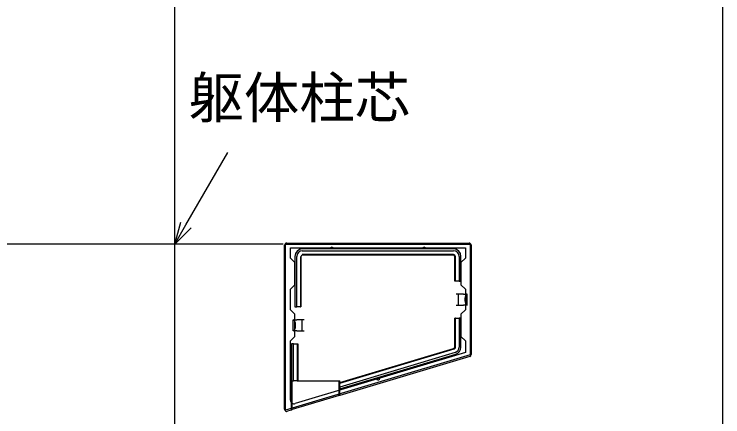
# Model space of a CAD drawing. Units: millimetres, scale not verified. Extents: x -875 to 875, y -1300 to 1292.
# Drawn here: x 683 to 875, y 479 to 588.1 of the extents above; entities that cross this region are included whole.
import ezdxf
from ezdxf.enums import TextEntityAlignment as Align

# ---------------------------------------------------------------- set-up
doc = ezdxf.new("R2010")
doc.units = ezdxf.units.MM
doc.header["$LTSCALE"] = 8
for name, color, linetype in [('0-2_YKK_11', 7, 'Continuous'), ('0-5_YKK_13', 4, 'Continuous'), ('0-7_YKK_D', 6, 'Continuous'), ('0-8_YKK_ZWAK', 7, 'Continuous'), ('0-9_YSS_K', 3, 'Continuous')]:
    doc.layers.add(name, color=color, linetype=linetype)
doc.styles.add('ＭＳ ゴシック', font='')
doc.styles.get('ＭＳ ゴシック').set_extended_font_data('MS Gothic')

msp = doc.modelspace()

# ---------------------------------------------------------------- linework, layer by layer
at = {"layer": '0-2_YKK_11'}
msp.add_line((805.258, 496.453), (759.145, 482.619), dxfattribs=at)
msp.add_lwpolyline([(806.558, 495.799), (756.558, 480.799), (756.558, 525.799), (806.558, 525.799)], close=True, dxfattribs=at)
msp.add_lwpolyline([(757.858, 483.577), (757.858, 499.599), (759.058, 500.799), (759.058, 506.799), (757.858, 507.999), (757.858, 513.599), (759.058, 514.799), (759.058, 520.799), (757.858, 521.999), (757.858, 524.799), (805.258, 524.799), (805.258, 521.999), (804.058, 520.799), (804.058, 514.799), (805.258, 513.599), (805.258, 507.999), (804.058, 506.799), (804.058, 500.799), (805.258, 499.599), (805.258, 496.453)], dxfattribs=at)
msp.add_arc((758.858, 483.577), 1, 180.00001, 286.69925, dxfattribs=at)
at = {"layer": '0-5_YKK_13'}
for p, q in [((756.856, 526.099), (806.259, 526.099)), ((756.258, 481.104), (756.258, 525.5)), ((769.058, 524.499), (761.058, 524.499)), ((806.858, 525.5), (806.858, 495.944)), ((759.558, 508.799), (759.558, 522.499)), ((760.558, 522.499), (760.558, 508.799)), ((760.715, 522.342), (760.715, 508.799)), ((761.058, 523.999), (802.058, 523.999)), ((802.058, 522.999), (761.058, 522.999)), ((801.901, 522.842), (761.215, 522.842)), ((802.4, 515.799), (802.4, 522.342)), ((802.558, 515.799), (802.558, 522.499)), ((803.558, 522.499), (803.558, 515.799)), ((804.058, 515.799), (804.058, 522.499)), ((802.558, 515.799), (802.4, 515.799)), ((803.558, 515.799), (802.558, 515.799)), ((803.558, 515.799), (804.058, 515.799)), ((803.258, 512.299), (802.758, 512.299)), ((804.758, 512.299), (805.758, 512.299)), ((805.758, 509.299), (805.758, 512.299)), ((760.558, 508.799), (759.558, 508.799)), ((760.558, 508.799), (760.715, 508.799)), ((802.758, 509.299), (803.258, 509.299)), ((805.758, 509.299), (804.758, 509.299)), ((758.558, 505.299), (759.558, 505.299)), ((758.558, 502.299), (758.558, 505.299)), ((761.058, 505.299), (759.558, 505.299)), ((761.058, 503.799), (761.058, 505.299)), ((761.558, 505.299), (761.058, 505.299)), ((802.4, 498.037), (802.4, 505.799)), ((802.558, 505.799), (803.558, 505.799)), ((803.558, 505.799), (803.558, 497.92)), ((761.058, 502.299), (761.058, 503.799)), ((759.558, 502.299), (758.558, 502.299)), ((759.558, 502.299), (761.058, 502.299)), ((761.058, 502.299), (761.558, 502.299)), ((758.658, 498.799), (758.158, 498.799)), ((759.658, 498.799), (759.658, 488.799)), ((759.658, 498.799), (759.815, 498.799)), ((759.815, 498.799), (759.815, 488.799)), ((771.258, 488.31), (802.044, 497.558)), ((771.258, 488.146), (802.201, 497.441)), ((802.489, 496.484), (771.258, 487.102)), ((806.431, 495.371), (771.258, 484.805)), ((758.158, 488.799), (758.658, 488.799)), ((758.158, 480.87), (758.158, 488.799)), ((758.358, 481.025), (758.358, 488.799)), ((759.658, 488.799), (758.658, 488.799)), ((759.658, 488.799), (759.815, 488.799)), ((759.815, 488.799), (771.258, 488.799)), ((771.058, 484.84), (771.058, 488.799)), ((771.258, 488.31), (771.258, 488.799)), ((771.258, 488.146), (771.258, 488.31)), ((771.258, 487.102), (771.258, 488.146)), ((771.258, 487.102), (771.258, 486.58)), ((771.258, 484.805), (771.258, 486.58)), ((758.158, 480.87), (757.029, 480.53)), ((758.358, 481.025), (758.158, 480.87))]:
    msp.add_line(p, q, dxfattribs=at)
for points in [[(802.058, 524.499), (794.058, 524.499), (769.058, 524.499)], [(759.058, 522.499), (759.058, 508.799), (759.558, 508.799)], [(804.758, 512.299), (803.258, 512.299), (803.258, 510.799), (803.258, 509.299), (804.758, 509.299)], [(802.558, 497.92), (802.558, 505.799), (802.4, 505.799)], [(804.058, 497.92), (804.058, 505.799), (803.558, 505.799)], [(758.158, 498.799), (758.158, 493.799), (758.158, 488.799)], [(758.658, 488.799), (758.658, 498.799), (759.658, 498.799)], [(771.258, 486.58), (781.558, 489.674), (802.633, 496.005)], [(771.258, 484.805), (771.058, 484.84), (758.358, 481.025)]]:
    msp.add_lwpolyline(points, dxfattribs=at)
for centre, radius, start, end in [((761.058, 522.499), 2, 90, 180), ((769.058, 524.499), 0.5, 0, 180), ((794.058, 524.499), 0.5, 0, 180), ((802.058, 522.499), 2, 0, 90), ((761.058, 522.499), 1.5, 90, 180), ((802.058, 522.499), 1.5, 0, 90), ((802.058, 497.92), 1.5, 286.72002, 0), ((802.058, 497.92), 2, 286.72002, 0), ((758.158, 493.799), 0.3, 90, 270), ((781.558, 489.674), 0.6, 196.72002, 16.72002)]:
    msp.add_arc(centre, radius, start, end, dxfattribs=at)
for centre, major_axis, ratio, start_param, end_param in [((756.859, 525.498), (0.426, -0.426), 0.99628, 2.358058, 3.9251274), ((806.256, 525.498), (-0.426, -0.426), 0.99628, 2.358058, 3.9251274), ((761.215, 522.342), (-0.354, 0.354), 0.999924, 5.4978252, 7.0685454), ((801.9, 522.342), (0.354, 0.354), 0.999924, 5.4978252, 7.0685454), ((802.058, 522.499), (0.354, 0.354), 0.999924, 5.4978252, 7.0685454), ((805.758, 510.799), (0, 1.5), 0.466667, 0, 3.1415927), ((758.558, 503.799), (0, 1.5), 0.466667, 3.1415927, 6.2831853), ((801.9, 498.037), (0.401, -0.298), 0.999941, 5.6437252, 6.9226455), ((802.058, 497.92), (0.401, -0.298), 0.999941, 5.6437252, 6.9226455), ((806.256, 495.946), (-0.483, 0.359), 0.997108, 2.5034907, 3.7796946), ((756.859, 481.107), (0.36, 0.484), 0.994789, 2.2127884, 4.0703969)]:
    msp.add_ellipse(centre, major_axis=major_axis, ratio=ratio, start_param=start_param, end_param=end_param, dxfattribs=at)
msp.add_ellipse((760.654, 517.799), major_axis=(0, 2.25), ratio=0.008727, dxfattribs=at)
at = {"layer": '0-7_YKK_D'}
msp.add_line((755.858, 525.799), (655.558, 525.799), dxfattribs=at)
for points in [[(726.558, 525.799), (729.558, 530.995), (740.916, 550.664)], [(730.95, 530.191), (726.558, 525.799), (728.166, 531.799)]]:
    msp.add_lwpolyline(points, dxfattribs=at)
at = {"layer": '0-8_YKK_ZWAK'}
msp.add_lwpolyline([(-875, -1299.6), (875, -1299.6), (875, 1250.4)], dxfattribs=at)
at = {"layer": '0-9_YSS_K'}
msp.add_line((726.558, 469.076), (726.558, 691.428), dxfattribs=at)

# ---------------------------------------------------------------- texts
at = {"layer": '0-7_YKK_D', "style": 'ＭＳ ゴシック'}
msp.add_text('躯体柱芯', height=11, dxfattribs=at).set_placement((730.257, 556.689), align=Align.BOTTOM_LEFT)

doc.saveas('drawing.dxf')
